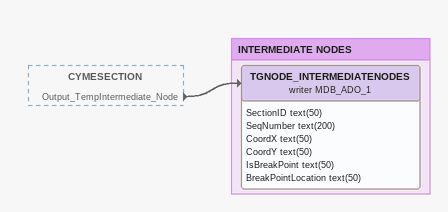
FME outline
CYMESECTION [outside]
    Output_TempIntermediate_Node -> TGNODE_INTERMEDIATENODES (writer MDB_ADO_1)

Bookmark: INTERMEDIATE NODES
TGNODE_INTERMEDIATENODES (writer MDB_ADO_1)
    attributes: SectionID text(50), SeqNumber text(200), CoordX text(50), CoordY text(50), IsBreakPoint text(50), BreakPointLocation text(50)
